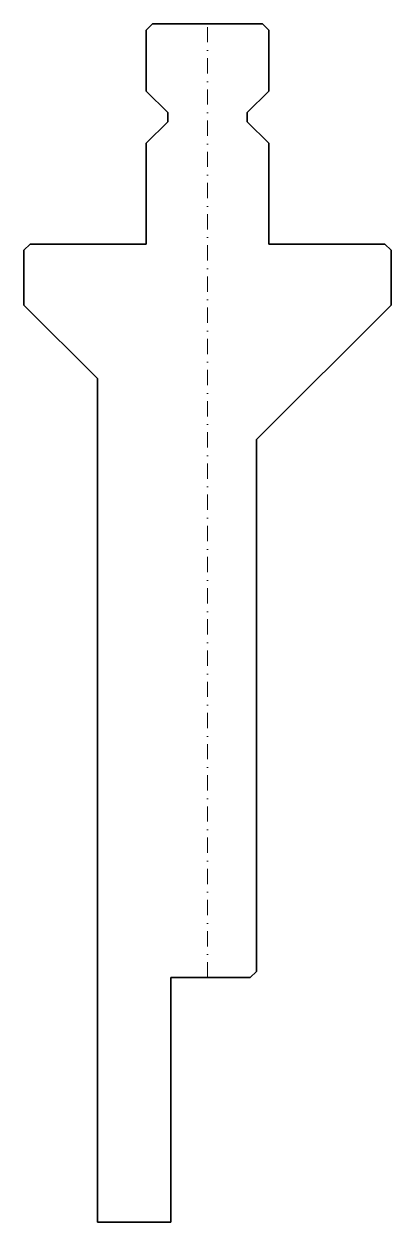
# Model space of a CAD drawing. Header units: millimetres. Extents: x -30 to 30, y -40 to 156.
import ezdxf

# ---------------------------------------------------------------- set-up
doc = ezdxf.new("R2010")
doc.units = ezdxf.units.MM
doc.header["$LTSCALE"] = 5
doc.linetypes.add('AUSGEZOGEN', pattern=[0])
doc.linetypes.add('DASHDOT', pattern=[1, 0.5, -0.25, 0, -0.25])
doc.layers.add('2', color=7, linetype='Continuous')
doc.layers.add('Layer7', color=30, linetype='Continuous', true_color=0xff8000)

msp = doc.modelspace()

# ---------------------------------------------------------------- linework, layer by layer
at = {"layer": '2', "color": 7, "linetype": 'AUSGEZOGEN', "lineweight": 35}
for p, q in [((-10, 155), (-9, 156)), ((-10, 145), (-10, 155)), ((-9, 156), (9, 156)), ((9, 156), (10, 155)), ((10, 155), (10, 145)), ((-6.5, 141.5), (-10, 145)), ((10, 145), (6.5, 141.5)), ((-6.5, 140), (-6.5, 141.5)), ((6.5, 141.5), (6.5, 140)), ((-10, 136.5), (-6.5, 140)), ((6.5, 140), (10, 136.5)), ((-10, 120), (-10, 136.5)), ((10, 136.5), (10, 120)), ((-30, 119), (-29, 120)), ((-29, 120), (-10, 120)), ((10, 120), (29, 120)), ((29, 120), (30, 119)), ((-30, 110), (-30, 119)), ((30, 119), (30, 110)), ((-18, 98), (-30, 110)), ((30, 110), (8, 88)), ((-18, -40), (-18, 98)), ((8, 88), (8, 1)), ((7, 0), (-6, 0)), ((-6, 0), (-6, -40)), ((8, 1), (7, 0)), ((-6, -40), (-18, -40))]:
    msp.add_line(p, q, dxfattribs=at)

# ---------------------------------------------------------------- wipeouts: each hides what was drawn before it
at = {"color": 30, "linetype": 'AUSGEZOGEN', "lineweight": 35, "true_color": 0xff8000}
msp.add_wipeout([(-11.95, 70.2), (1.95, 70.2), (1.95, 75.8), (-11.95, 75.8)], dxfattribs=at).dxf.layer = 'Layer7'

# ---------------------------------------------------------------- next in the draw order: linework, layer by layer
at = {"layer": '2', "color": 7, "linetype": 'DASHDOT', "lineweight": 18}
msp.add_line((0, 0), (0, 156), dxfattribs=at)

doc.saveas('drawing.dxf')
